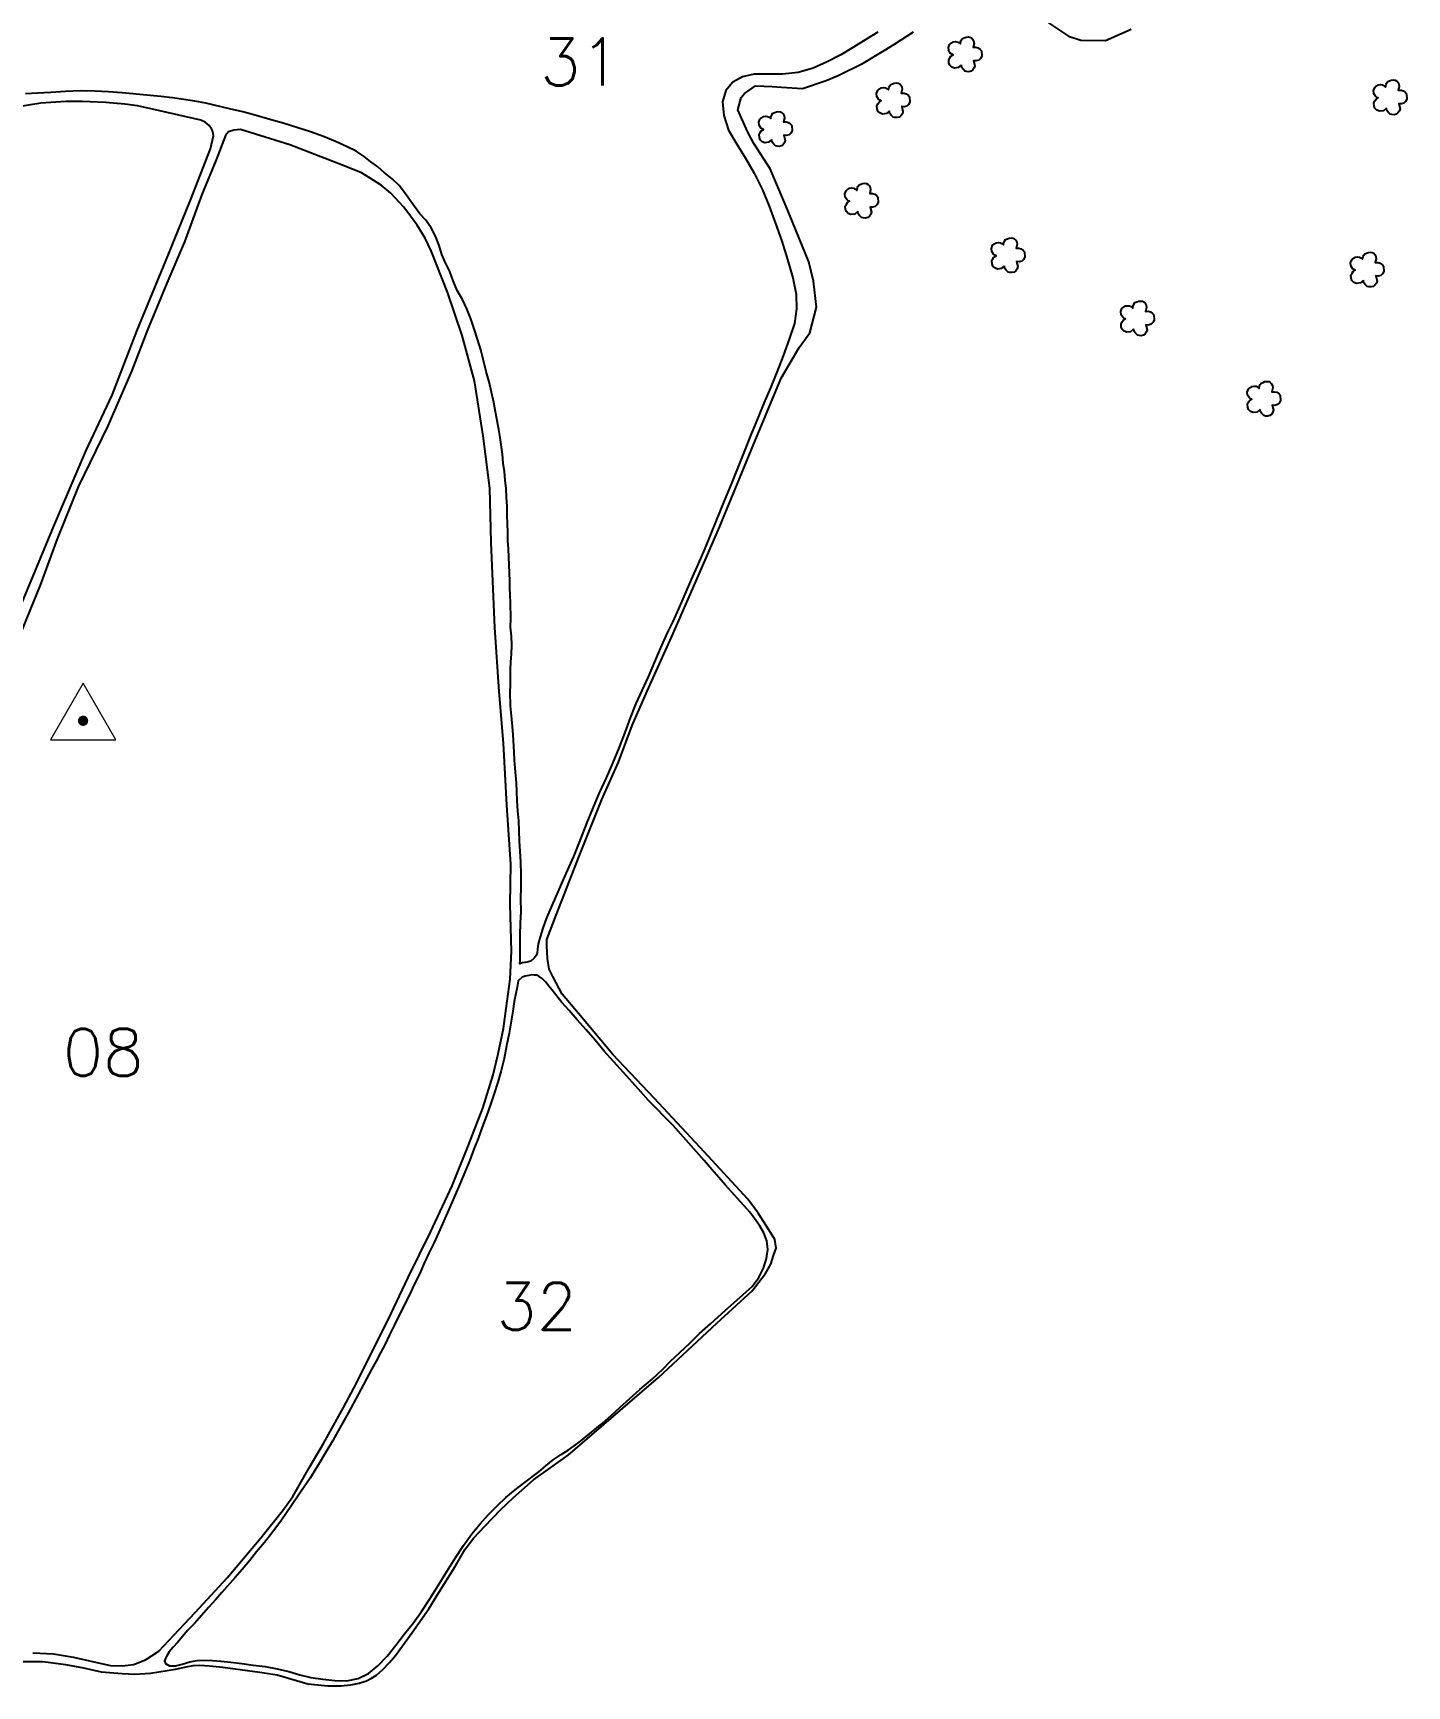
# Model space of a CAD drawing. Extents: x 742777 to 745927, y 7824687 to 7829142.
# Drawn here: x 743588 to 744158, y 7826347 to 7827032 of the extents above; entities that cross this region are included whole.
import ezdxf

# ---------------------------------------------------------------- set-up
doc = ezdxf.new("R2010")
doc.units = 0
doc.header["$MEASUREMENT"] = 0
doc.linetypes.add('CONTINUO', pattern=[0])
for name, color, linetype in [('0114000982', 1, 'Continuous'), ('_SIMBOLO ARVORE', 118, 'Continuous'), ('TEXTO', 7, 'Continuous'), ('TEXTO_NUN_TAL', 7, 'Continuous')]:
    doc.layers.add(name, color=color, linetype=linetype)
for name, color, linetype, lineweight in [('0114000982006', 5, 'Continuous', 25), ('0114000982008', 5, 'Continuous', 25), ('0114000982031', 5, 'Continuous', 25), ('0114000982032', 5, 'Continuous', 25)]:
    doc.layers.add(name, color=color, linetype=linetype, lineweight=lineweight)
doc.styles.add('Simplex', font='simplex.shx')

msp = doc.modelspace()

# ---------------------------------------------------------------- linework, layer by layer
at = {"layer": '0114000982', "linetype": 'Continuous'}
for points in [[(744009.32, 7827036.21), (744017.57, 7827030.69), (744022.79, 7827029.01), (744032.95, 7827028.88), (744043.63, 7827033.6)], [(743584.07, 7826356.83), (743592.19, 7826356.89), (743594.69, 7826356.58), (743601.8, 7826355.61), (743609.3, 7826354.27), (743616.62, 7826352.61), (743625.31, 7826351.85), (743630.56, 7826351.61), (743637.15, 7826352.02), (743647.48, 7826353.68), (743651.92, 7826354.68), (743654.85, 7826355.23), (743657.58, 7826355.27), (743661.59, 7826355.06), (743667.15, 7826354.47), (743682.46, 7826352.47), (743689.54, 7826351.3), (743702.26, 7826347.57), (743710.55, 7826346.71), (743716.04, 7826346.71), (743720.15, 7826347.16), (743723.61, 7826347.81), (743726.59, 7826348.86), (743728.7, 7826349.93), (743730.77, 7826351.21), (743733.43, 7826353.56), (743736.19, 7826356.39), (743738.72, 7826359.35), (743745.6, 7826368.9), (743752.41, 7826378.65), (743756.58, 7826385.38), (743763.39, 7826396.16), (743767.54, 7826403.36), (743771.1, 7826408.08), (743775.66, 7826412.95), (743782.27, 7826419.91), (743787.38, 7826424.74), (743795.91, 7826432.2), (743810.25, 7826442.4), (743847.72, 7826474.61), (743871.81, 7826497.18), (743886.57, 7826510.53), (743892.01, 7826517.64), (743894.21, 7826521.59), (743895.35, 7826525.1), (743896.49, 7826528.18), (743895.84, 7826531.84), (743893.37, 7826535.79), (743889.02, 7826542.73), (743884.74, 7826548.54), (743864.97, 7826569.97), (743845.89, 7826590.36), (743828.81, 7826608.49), (743814.46, 7826625.53), (743807.76, 7826633.48), (743803.86, 7826640.86), (743802.32, 7826643.94), (743801.61, 7826648.33), (743801.33, 7826653.59), (743801.33, 7826656.12), (743805.26, 7826666.31), (743815.09, 7826691.42), (743824.23, 7826714.16), (743831.07, 7826729.68), (743836.77, 7826744.85), (743842.92, 7826759.18), (743853.72, 7826783.06), (743863.29, 7826804.93), (743873.02, 7826827.11), (743886.27, 7826859.38), (743898.5, 7826888.92), (743905.92, 7826901.64), (743910.42, 7826907.67), (743913.23, 7826918.38), (743911.95, 7826929.18), (743910, 7826937.08), (743901.98, 7826956.76), (743899.46, 7826962.75), (743893.91, 7826975.74), (743887.24, 7826986.18), (743884.56, 7826991.12), (743880.51, 7827000.15), (743881.98, 7827005.22), (743883.26, 7827006.96), (743887.93, 7827010.14), (743894.75, 7827009.85), (743898.69, 7827009.61), (743907.35, 7827008.94), (743917.21, 7827012.29), (743922.21, 7827014.39), (743932.55, 7827019.47), (743941.27, 7827024.73), (743945.44, 7827027.33), (743953.41, 7827032.45)]]:
    msp.add_lwpolyline(points, dxfattribs=at)
at = {"layer": '0114000982006', "linetype": 'ByBlock'}
msp.add_lwpolyline([(743583.97, 7826795.83), (743597.01, 7826827.58), (743610.35, 7826858.58), (743621.16, 7826881.88), (743631.47, 7826908.44), (743643.51, 7826937.58), (743653.64, 7826962.65), (743661.92, 7826984.03), (743663.15, 7826989.36), (743662.97, 7826991.15), (743662.41, 7826992.32), (743661.42, 7826993.68), (743659.82, 7826994.97), (743658.03, 7826995.9), (743637.91, 7827000.4), (743631.74, 7827001.82), (743626.49, 7827002.5), (743618.53, 7827003.18), (743608.71, 7827003.55), (743601.98, 7827003.55), (743591.58, 7827002.94), (743580.53, 7827001.15)], dxfattribs=at)
at = {"layer": '0114000982008', "linetype": 'ByBlock'}
msp.add_lwpolyline([(743588.28, 7826360.48), (743596.91, 7826360.04), (743605.17, 7826358.6), (743613.67, 7826356.76), (743620.5, 7826355.17), (743625.55, 7826354.99), (743630.08, 7826355.65), (743635.06, 7826357.57), (743640.5, 7826361.18), (743646.84, 7826367.74), (743655.66, 7826377.15), (743668.87, 7826391.47), (743682.78, 7826408.12), (743691.79, 7826419.33), (743696.06, 7826425.3), (743702.92, 7826437.11), (743708.79, 7826447.26), (743717.09, 7826462.13), (743722.48, 7826472.29), (743727.35, 7826481.98), (743735.58, 7826498.44), (743743.92, 7826516.11), (743753.21, 7826534.82), (743762.18, 7826554.04), (743768.93, 7826570.94), (743774.84, 7826586.25), (743779.19, 7826600.13), (743781.15, 7826608.74), (743783.44, 7826619.28), (743784.59, 7826627.54), (743786.21, 7826639.67), (743786.68, 7826651.3), (743786.21, 7826670.65), (743786.45, 7826687.36), (743784.85, 7826711.9), (743783.43, 7826737.58), (743781.66, 7826759.04), (743779.89, 7826785.59), (743778.29, 7826820.76), (743777.7, 7826843.35), (743774.99, 7826865), (743771.44, 7826887.82), (743766.35, 7826906.58), (743760.15, 7826924.59), (743753.46, 7826941.64), (743750.98, 7826946.9), (743747.67, 7826952.27), (743742.17, 7826959.77), (743736.67, 7826965.54), (743732.65, 7826968.85), (743728.22, 7826971.8), (743724.62, 7826974.04), (743718.12, 7826976.7), (743694.81, 7826985.69), (743674.47, 7826992.01), (743671.58, 7826991.78), (743669.45, 7826991.07), (743668.15, 7826989.47), (743664.31, 7826979.43), (743658.44, 7826965.06), (743651.17, 7826945.39), (743643.84, 7826928.29), (743635.79, 7826908.96), (743629.41, 7826892.05), (743619.35, 7826869.16), (743607.12, 7826843.79), (743598.48, 7826822.33), (743591.39, 7826803.12), (743582.75, 7826782.01)], dxfattribs=at)
at = {"layer": '0114000982031', "elevation": 711.79}
msp.add_lwpolyline([(743938.54, 7827032.31), (743933.56, 7827029.26), (743928.51, 7827026.09), (743923.22, 7827022.9), (743917.61, 7827019.98), (743911.8, 7827017.48), (743905.56, 7827015.65), (743899.08, 7827014.91), (743887.3, 7827014.88), (743882.43, 7827013.84), (743878.48, 7827011.64), (743875.62, 7827008.21), (743874.15, 7827003.48), (743874.72, 7826997.78), (743876.76, 7826991.65), (743880.15, 7826985.86), (743883.71, 7826980.04), (743887.3, 7826973.88), (743890.61, 7826967.2), (743893.54, 7826960.2), (743896.16, 7826953.01), (743898.76, 7826945.67), (743901.11, 7826938.08), (743903.42, 7826930.46), (743904.79, 7826923.71), (743904.94, 7826917.71), (743904.02, 7826911.57), (743901.91, 7826905.04), (743899.31, 7826898.2), (743896.69, 7826891.45), (743894.12, 7826884.95), (743891.39, 7826878.6), (743888.68, 7826872), (743885.95, 7826865.43), (743883.26, 7826858.73), (743880.63, 7826851.91), (743877.83, 7826844.97), (743874.87, 7826838.04), (743869.56, 7826824.75), (743866.9, 7826818.34), (743864.12, 7826811.86), (743861.28, 7826805.48), (743856.03, 7826793.24), (743853.63, 7826788.05), (743851.38, 7826783.59), (743849.44, 7826779.3), (743847.56, 7826774.85), (743843.33, 7826765.11), (743838.34, 7826754.08), (743835.98, 7826748.08), (743833.78, 7826742.05), (743831.38, 7826735.9), (743828.72, 7826729.53), (743825.92, 7826723.18), (743823.1, 7826717.05), (743820.56, 7826710.99), (743818, 7826704.75), (743815.33, 7826697.88), (743812.45, 7826690.64), (743809.33, 7826683.52), (743803.57, 7826670.52), (743801.32, 7826665.14), (743799.74, 7826660.81), (743798.63, 7826657.32), (743797.86, 7826654.32), (743797.47, 7826651.99), (743797.33, 7826650.68), (743797.31, 7826650.3), (743796.97, 7826649.61), (743796.12, 7826648.38), (743794.74, 7826647.26), (743793.24, 7826646.76), (743792.61, 7826646.67), (743792.34, 7826646.66), (743791.16, 7826646.49), (743790.23, 7826646.15), (743790.31, 7826647.49), (743790.38, 7826650.31), (743790.34, 7826652.24), (743790.32, 7826658.19), (743790.53, 7826662.87), (743790.7, 7826667.91), (743790.64, 7826672.9), (743790.7, 7826678.08), (743790.7, 7826683.32), (743790.61, 7826688.25), (743790.3, 7826692.74), (743790.07, 7826697.01), (743789.96, 7826701.22), (743789.74, 7826705.44), (743789.38, 7826709.54), (743789.11, 7826713.68), (743788.98, 7826717.54), (743788.79, 7826720.98), (743788.54, 7826724.12), (743788.33, 7826727.26), (743788.04, 7826730.51), (743787.8, 7826733.85), (743787.44, 7826741.06), (743787.21, 7826744.44), (743786.89, 7826747.49), (743786.56, 7826750.26), (743786.31, 7826753.04), (743786.15, 7826758.53), (743786.29, 7826761.75), (743786.32, 7826765.14), (743786.31, 7826768.18), (743786.47, 7826771.24), (743786.68, 7826774.54), (743786.83, 7826778.19), (743786.68, 7826781.98), (743786.38, 7826785.71), (743786.44, 7826789.29), (743786.36, 7826795.85), (743786.17, 7826798.89), (743786.08, 7826801.84), (743786.04, 7826804.89), (743785.86, 7826808.1), (743785.83, 7826811.44), (743785.67, 7826814.75), (743785.44, 7826818.13), (743785.27, 7826821.55), (743785.19, 7826824.99), (743785.13, 7826828.49), (743785, 7826832.1), (743784.92, 7826835.77), (743784.66, 7826839.45), (743784.48, 7826843.14), (743784.07, 7826846.67), (743783.79, 7826850.18), (743783.33, 7826853.72), (743782.95, 7826857.33), (743782.02, 7826864.28), (743781.46, 7826867.67), (743780.13, 7826874.97), (743779.37, 7826878.85), (743777.5, 7826887.33), (743776.3, 7826891.71), (743775.2, 7826896.16), (743774.03, 7826900.58), (743772.62, 7826905), (743771.29, 7826909.31), (743769.86, 7826913.49), (743768.26, 7826917.59), (743766.37, 7826921.49), (743764.26, 7826925.25), (743762.53, 7826929.19), (743761.13, 7826933.09), (743759.38, 7826936.68), (743757.87, 7826940.12), (743756.71, 7826943.88), (743755.26, 7826947.72), (743753.48, 7826951.29), (743751.22, 7826954.34), (743748.8, 7826957.09), (743746.57, 7826960.01), (743744.45, 7826962.97), (743742.37, 7826965.82), (743740.16, 7826968.8), (743737.26, 7826971.51), (743734.15, 7826974.06), (743731.31, 7826976.54), (743728.45, 7826978.59), (743725.63, 7826980.82), (743722.33, 7826982.99), (743718.31, 7826984.95), (743713.82, 7826987.04), (743708.8, 7826989.1), (743703.43, 7826991.08), (743697.82, 7826992.84), (743692.16, 7826994.57), (743686.56, 7826996.18), (743680.97, 7826997.84), (743675.38, 7826999.33), (743669.9, 7827000.62), (743660, 7827002.88), (743655.49, 7827003.76), (743650.92, 7827004.49), (743646.24, 7827005.15), (743641.33, 7827005.74), (743625.41, 7827007.17), (743619.73, 7827007.63), (743613.87, 7827007.89), (743607.88, 7827007.97), (743601.8, 7827007.75), (743595.85, 7827007.33), (743590.29, 7827007.09), (743585.22, 7827006.77)], dxfattribs=at)
at = {"layer": '0114000982032', "elevation": 711.92}
msp.add_lwpolyline([(743791.11, 7826640.49), (743789.56, 7826639.01), (743789.4, 7826638.02), (743789.07, 7826636.43), (743787.88, 7826630.45), (743787.26, 7826626.53), (743785.73, 7826617.3), (743784.72, 7826612.06), (743783.65, 7826606.82), (743782.52, 7826601.82), (743781.03, 7826597.01), (743779.54, 7826592.31), (743778, 7826587.71), (743776.44, 7826583.11), (743774.62, 7826578.41), (743772.95, 7826573.69), (743771.19, 7826569.26), (743769.43, 7826564.63), (743767.37, 7826559.72), (743765.14, 7826554.51), (743762.97, 7826549.29), (743760.77, 7826544.18), (743756.44, 7826534.59), (743754.49, 7826530.21), (743752.54, 7826526.13), (743750.57, 7826521.93), (743748.54, 7826517.48), (743746.42, 7826513.16), (743744.47, 7826508.9), (743742.22, 7826504.64), (743738.06, 7826496.2), (743736.21, 7826492.22), (743734.38, 7826488.4), (743732.5, 7826484.82), (743730.63, 7826481.41), (743728.8, 7826478.11), (743723.12, 7826467.5), (743719.14, 7826460.13), (743714.86, 7826452.41), (743712.48, 7826448.25), (743709.77, 7826443.64), (743706.74, 7826438.56), (743703.23, 7826432.91), (743699.33, 7826427.05), (743695.3, 7826421.07), (743691.39, 7826415.49), (743687.79, 7826410.54), (743684.35, 7826406.22), (743681.1, 7826402.29), (743678.08, 7826398.53), (743675.15, 7826394.97), (743672.18, 7826391.64), (743666.73, 7826385.41), (743663.99, 7826382.43), (743661.15, 7826379.29), (743658.28, 7826375.95), (743655.35, 7826372.65), (743652.62, 7826369.84), (743648.25, 7826364.74), (743646.54, 7826362.79), (743644.89, 7826360.79), (743643.81, 7826359.21), (743643.15, 7826357.86), (743642.87, 7826357.12), (743643.36, 7826356.07), (743645.04, 7826355.04), (743647.43, 7826355), (743650.24, 7826355.76), (743653.34, 7826356.75), (743656.42, 7826357.3), (743659.53, 7826357.38), (743662.85, 7826357.23), (743666.26, 7826356.96), (743670.35, 7826356.59), (743674.9, 7826355.98), (743679.64, 7826355.39), (743684.57, 7826354.81), (743689.54, 7826353.84), (743694.43, 7826352.64), (743699, 7826351.31), (743703.62, 7826350.24), (743708.49, 7826349.46), (743713.51, 7826348.97), (743718.46, 7826348.84), (743723.13, 7826349.78), (743727.49, 7826351.91), (743731.33, 7826354.99), (743735.16, 7826359), (743738.81, 7826363.66), (743742.38, 7826368.26), (743745.93, 7826372.74), (743749.4, 7826377.59), (743752.89, 7826382.82), (743756.4, 7826388.39), (743759.91, 7826394.15), (743763.4, 7826399.74), (743766.8, 7826405), (743770.24, 7826409.72), (743773.69, 7826413.93), (743777.15, 7826417.79), (743780.74, 7826421.38), (743784.35, 7826424.82), (743788.2, 7826427.96), (743791.79, 7826430.8), (743798.1, 7826435.51), (743800.93, 7826437.99), (743804.08, 7826440.46), (743807.34, 7826442.66), (743810.23, 7826444.5), (743812.71, 7826446.21), (743815.32, 7826448.23), (743821.39, 7826453.14), (743824.36, 7826455.45), (743827.02, 7826457.9), (743829.55, 7826460.2), (743831.99, 7826462.38), (743834.47, 7826464.63), (743837.17, 7826467.11), (743839.96, 7826469.56), (743842.63, 7826471.78), (743845.05, 7826473.94), (743847.26, 7826475.94), (743849.55, 7826478.2), (743852.65, 7826481.34), (743860.54, 7826488.72), (743864.74, 7826492.76), (743869.25, 7826496.83), (743873.93, 7826501.14), (743882.81, 7826508.93), (743886.52, 7826512.34), (743889.24, 7826516.03), (743891.24, 7826519.95), (743892.42, 7826523.95), (743892.97, 7826527.66), (743892.52, 7826531.24), (743891.28, 7826534.61), (743889.57, 7826537.64), (743887.54, 7826540.5), (743885.52, 7826543.15), (743883.11, 7826545.91), (743880.47, 7826548.85), (743877.92, 7826551.54), (743875.41, 7826554.37), (743872.73, 7826557.51), (743869.79, 7826560.87), (743866.6, 7826564.58), (743863.42, 7826568.2), (743853.69, 7826579.01), (743850.23, 7826582.63), (743846.88, 7826586.09), (743843.57, 7826589.48), (743840.31, 7826592.96), (743836.85, 7826596.85), (743833.16, 7826601.07), (743825.17, 7826609.92), (743821.42, 7826614.39), (743817.69, 7826618.72), (743813.95, 7826622.88), (743810.58, 7826626.7), (743807.6, 7826630.11), (743805.08, 7826633.23), (743802.93, 7826636), (743802.11, 7826636.92), (743800.93, 7826638.48), (743799.4, 7826640.04), (743798.23, 7826640.85), (743797.19, 7826641.4), (743796.11, 7826641.4), (743795.11, 7826641.52), (743793.93, 7826641.21), (743792.44, 7826640.96)], close=True, dxfattribs=at)
at = {"layer": '_SIMBOLO ARVORE', "linetype": 'CONTINUO'}
for points in [[(743973.17, 7827018.68, 0), (743971.92, 7827017.63, 0), (743970.34, 7827017.45, 0), (743969.21, 7827017.89, 0), (743968.41, 7827018.67, 0), (743968.08, 7827019.58, 0), (743967.99, 7827020.91, 0), (743968.42, 7827021.75, 0), (743968.88, 7827022.37, 0), (743969.79, 7827022.99, 0), (743969.21, 7827023.17, 0), (743968.64, 7827023.64, 0), (743967.96, 7827024.7, 0), (743967.84, 7827025.97, 0), (743968.33, 7827027.28, 0), (743968.84, 7827027.75, 0), (743969.77, 7827028.32, 0), (743970.74, 7827028.45, 0), (743971.52, 7827028.34, 0), (743972.14, 7827028.05, 0), (743972.82, 7827027.45, 0), (743973.02, 7827028.6, 0), (743973.19, 7827029.06, 0), (743973.7, 7827029.7, 0), (743974.45, 7827029.98, 0), (743975.18, 7827030.31, 0), (743976.01, 7827030.38, 0), (743976.79, 7827030.27, 0), (743977.43, 7827029.93, 0), (743977.9, 7827029.43, 0), (743978.31, 7827028.61, 0), (743978.47, 7827027.7, 0), (743978.1, 7827026.09, 0), (743979.23, 7827026.11, 0), (743980.16, 7827025.88, 0), (743981.05, 7827025.18, 0), (743981.54, 7827024.62, 0), (743981.67, 7827022.4, 0), (743981.12, 7827021.4, 0), (743980.4, 7827020.74, 0), (743979.26, 7827020.44, 0), (743978.26, 7827020.52, 0), (743978.79, 7827018.45, 0), (743978.55, 7827017.56, 0), (743977.95, 7827016.72, 0), (743977.29, 7827016.19, 0), (743976.35, 7827015.96, 0), (743975.42, 7827016.02, 0), (743974.72, 7827016.21, 0), (743973.92, 7827017, 0), (743973.37, 7827017.71, 0), (743973.21, 7827018.78, 0)], [(743943.39, 7826999.63, 0), (743942.15, 7826998.59, 0), (743940.57, 7826998.41, 0), (743939.44, 7826998.84, 0), (743938.64, 7826999.63, 0), (743938.31, 7827000.53, 0), (743938.22, 7827001.86, 0), (743938.65, 7827002.7, 0), (743939.1, 7827003.32, 0), (743940.02, 7827003.94, 0), (743939.44, 7827004.13, 0), (743938.86, 7827004.6, 0), (743938.19, 7827005.66, 0), (743938.07, 7827006.92, 0), (743938.55, 7827008.24, 0), (743939.06, 7827008.71, 0), (743939.99, 7827009.28, 0), (743940.97, 7827009.41, 0), (743941.75, 7827009.3, 0), (743942.37, 7827009.01, 0), (743943.05, 7827008.41, 0), (743943.25, 7827009.56, 0), (743943.42, 7827010.02, 0), (743943.93, 7827010.66, 0), (743944.68, 7827010.94, 0), (743945.41, 7827011.26, 0), (743946.24, 7827011.34, 0), (743947.02, 7827011.23, 0), (743947.65, 7827010.89, 0), (743948.13, 7827010.38, 0), (743948.54, 7827009.57, 0), (743948.7, 7827008.66, 0), (743948.32, 7827007.05, 0), (743949.46, 7827007.06, 0), (743950.39, 7827006.84, 0), (743951.27, 7827006.14, 0), (743951.76, 7827005.58, 0), (743951.9, 7827003.36, 0), (743951.35, 7827002.36, 0), (743950.63, 7827001.7, 0), (743949.49, 7827001.39, 0), (743948.49, 7827001.48, 0), (743949.02, 7826999.4, 0), (743948.78, 7826998.52, 0), (743948.18, 7826997.67, 0), (743947.51, 7826997.15, 0), (743946.58, 7826996.92, 0), (743945.64, 7826996.97, 0), (743944.95, 7826997.17, 0), (743944.14, 7826997.96, 0), (743943.6, 7826998.67, 0), (743943.43, 7826999.74, 0)], [(744149.42, 7827000.83, 0), (744148.17, 7826999.78, 0), (744146.59, 7826999.6, 0), (744145.46, 7827000.03, 0), (744144.66, 7827000.82, 0), (744144.33, 7827001.72, 0), (744144.24, 7827003.05, 0), (744144.67, 7827003.89, 0), (744145.13, 7827004.51, 0), (744146.04, 7827005.13, 0), (744145.46, 7827005.32, 0), (744144.89, 7827005.79, 0), (744144.22, 7827006.85, 0), (744144.09, 7827008.11, 0), (744144.58, 7827009.43, 0), (744145.09, 7827009.9, 0), (744146.02, 7827010.47, 0), (744147, 7827010.6, 0), (744147.78, 7827010.49, 0), (744148.39, 7827010.2, 0), (744149.07, 7827009.6, 0), (744149.27, 7827010.75, 0), (744149.45, 7827011.21, 0), (744149.95, 7827011.85, 0), (744150.7, 7827012.13, 0), (744151.44, 7827012.45, 0), (744152.26, 7827012.53, 0), (744153.04, 7827012.42, 0), (744153.68, 7827012.08, 0), (744154.15, 7827011.57, 0), (744154.56, 7827010.76, 0), (744154.72, 7827009.85, 0), (744154.35, 7827008.24, 0), (744155.48, 7827008.25, 0), (744156.42, 7827008.03, 0), (744157.3, 7827007.33, 0), (744157.79, 7827006.77, 0), (744157.92, 7827004.55, 0), (744157.38, 7827003.55, 0), (744156.65, 7827002.89, 0), (744155.51, 7827002.58, 0), (744154.51, 7827002.67, 0), (744155.05, 7827000.59, 0), (744154.8, 7826999.71, 0), (744154.2, 7826998.86, 0), (744153.54, 7826998.34, 0), (744152.6, 7826998.11, 0), (744151.67, 7826998.16, 0), (744150.97, 7826998.36, 0), (744150.17, 7826999.15, 0), (744149.63, 7826999.86, 0), (744149.46, 7827000.93, 0)], [(743894.57, 7826987.73, 0), (743893.32, 7826986.69, 0), (743891.74, 7826986.5, 0), (743890.61, 7826986.94, 0), (743889.81, 7826987.73, 0), (743889.48, 7826988.63, 0), (743889.39, 7826989.96, 0), (743889.82, 7826990.8, 0), (743890.28, 7826991.42, 0), (743891.19, 7826992.04, 0), (743890.61, 7826992.23, 0), (743890.04, 7826992.7, 0), (743889.36, 7826993.76, 0), (743889.24, 7826995.02, 0), (743889.73, 7826996.34, 0), (743890.24, 7826996.81, 0), (743891.17, 7826997.37, 0), (743892.14, 7826997.51, 0), (743892.92, 7826997.39, 0), (743893.54, 7826997.11, 0), (743894.22, 7826996.5, 0), (743894.42, 7826997.66, 0), (743894.59, 7826998.12, 0), (743895.1, 7826998.76, 0), (743895.85, 7826999.04, 0), (743896.59, 7826999.36, 0), (743897.41, 7826999.44, 0), (743898.19, 7826999.33, 0), (743898.83, 7826998.99, 0), (743899.3, 7826998.48, 0), (743899.71, 7826997.67, 0), (743899.87, 7826996.76, 0), (743899.5, 7826995.14, 0), (743900.63, 7826995.16, 0), (743901.57, 7826994.94, 0), (743902.45, 7826994.24, 0), (743902.94, 7826993.68, 0), (743903.07, 7826991.45, 0), (743902.52, 7826990.46, 0), (743901.8, 7826989.8, 0), (743900.66, 7826989.49, 0), (743899.66, 7826989.58, 0), (743900.19, 7826987.5, 0), (743899.95, 7826986.62, 0), (743899.35, 7826985.77, 0), (743898.69, 7826985.25, 0), (743897.75, 7826985.01, 0), (743896.82, 7826985.07, 0), (743896.12, 7826985.27, 0), (743895.32, 7826986.06, 0), (743894.77, 7826986.76, 0), (743894.61, 7826987.84, 0)], [(743930.3, 7826957.98, 0), (743929.05, 7826956.93, 0), (743927.47, 7826956.75, 0), (743926.34, 7826957.19, 0), (743925.54, 7826957.97, 0), (743925.21, 7826958.88, 0), (743925.12, 7826960.21, 0), (743925.55, 7826961.05, 0), (743926, 7826961.67, 0), (743926.92, 7826962.29, 0), (743926.34, 7826962.47, 0), (743925.76, 7826962.94, 0), (743925.09, 7826964, 0), (743924.97, 7826965.27, 0), (743925.45, 7826966.58, 0), (743925.96, 7826967.05, 0), (743926.89, 7826967.62, 0), (743927.87, 7826967.75, 0), (743928.65, 7826967.64, 0), (743929.27, 7826967.35, 0), (743929.95, 7826966.75, 0), (743930.15, 7826967.9, 0), (743930.32, 7826968.37, 0), (743930.83, 7826969, 0), (743931.58, 7826969.28, 0), (743932.31, 7826969.61, 0), (743933.14, 7826969.68, 0), (743933.92, 7826969.57, 0), (743934.55, 7826969.24, 0), (743935.03, 7826968.73, 0), (743935.44, 7826967.91, 0), (743935.6, 7826967.01, 0), (743935.22, 7826965.39, 0), (743936.36, 7826965.41, 0), (743937.29, 7826965.18, 0), (743938.17, 7826964.48, 0), (743938.66, 7826963.92, 0), (743938.8, 7826961.7, 0), (743938.25, 7826960.7, 0), (743937.53, 7826960.04, 0), (743936.39, 7826959.74, 0), (743935.39, 7826959.82, 0), (743935.92, 7826957.75, 0), (743935.68, 7826956.86, 0), (743935.08, 7826956.02, 0), (743934.42, 7826955.49, 0), (743933.48, 7826955.26, 0), (743932.54, 7826955.32, 0), (743931.85, 7826955.51, 0), (743931.05, 7826956.3, 0), (743930.5, 7826957.01, 0), (743930.33, 7826958.09, 0)], [(743991.03, 7826935.37, 0), (743989.78, 7826934.32, 0), (743988.2, 7826934.14, 0), (743987.07, 7826934.58, 0), (743986.27, 7826935.36, 0), (743985.94, 7826936.26, 0), (743985.85, 7826937.59, 0), (743986.28, 7826938.43, 0), (743986.74, 7826939.06, 0), (743987.65, 7826939.67, 0), (743987.07, 7826939.86, 0), (743986.5, 7826940.33, 0), (743985.83, 7826941.39, 0), (743985.7, 7826942.65, 0), (743986.19, 7826943.97, 0), (743986.7, 7826944.44, 0), (743987.63, 7826945.01, 0), (743988.61, 7826945.14, 0), (743989.39, 7826945.03, 0), (743990, 7826944.74, 0), (743990.68, 7826944.14, 0), (743990.88, 7826945.29, 0), (743991.06, 7826945.75, 0), (743991.56, 7826946.39, 0), (743992.31, 7826946.67, 0), (743993.05, 7826946.99, 0), (743993.87, 7826947.07, 0), (743994.65, 7826946.96, 0), (743995.29, 7826946.62, 0), (743995.76, 7826946.11, 0), (743996.17, 7826945.3, 0), (743996.34, 7826944.39, 0), (743995.96, 7826942.78, 0), (743997.09, 7826942.79, 0), (743998.03, 7826942.57, 0), (743998.91, 7826941.87, 0), (743999.4, 7826941.31, 0), (743999.53, 7826939.09, 0), (743998.99, 7826938.09, 0), (743998.26, 7826937.43, 0), (743997.12, 7826937.12, 0), (743996.12, 7826937.21, 0), (743996.66, 7826935.13, 0), (743996.41, 7826934.25, 0), (743995.81, 7826933.4, 0), (743995.15, 7826932.88, 0), (743994.21, 7826932.65, 0), (743993.28, 7826932.7, 0), (743992.58, 7826932.9, 0), (743991.78, 7826933.69, 0), (743991.24, 7826934.4, 0), (743991.07, 7826935.47, 0)], [(744139.89, 7826929.41, 0), (744138.65, 7826928.37, 0), (744137.06, 7826928.19, 0), (744135.94, 7826928.62, 0), (744135.14, 7826929.41, 0), (744134.8, 7826930.31, 0), (744134.72, 7826931.64, 0), (744135.15, 7826932.48, 0), (744135.6, 7826933.1, 0), (744136.51, 7826933.72, 0), (744135.93, 7826933.91, 0), (744135.36, 7826934.38, 0), (744134.69, 7826935.44, 0), (744134.57, 7826936.7, 0), (744135.05, 7826938.02, 0), (744135.56, 7826938.49, 0), (744136.49, 7826939.06, 0), (744137.47, 7826939.19, 0), (744138.25, 7826939.08, 0), (744138.87, 7826938.79, 0), (744139.54, 7826938.19, 0), (744139.75, 7826939.34, 0), (744139.92, 7826939.8, 0), (744140.42, 7826940.44, 0), (744141.18, 7826940.72, 0), (744141.91, 7826941.04, 0), (744142.74, 7826941.12, 0), (744143.52, 7826941.01, 0), (744144.15, 7826940.67, 0), (744144.62, 7826940.16, 0), (744145.04, 7826939.35, 0), (744145.2, 7826938.44, 0), (744144.82, 7826936.83, 0), (744145.95, 7826936.84, 0), (744146.89, 7826936.62, 0), (744147.77, 7826935.92, 0), (744148.26, 7826935.36, 0), (744148.39, 7826933.14, 0), (744147.85, 7826932.14, 0), (744147.13, 7826931.48, 0), (744145.98, 7826931.17, 0), (744144.98, 7826931.26, 0), (744145.52, 7826929.18, 0), (744145.27, 7826928.3, 0), (744144.67, 7826927.45, 0), (744144.01, 7826926.93, 0), (744143.07, 7826926.7, 0), (744142.14, 7826926.75, 0), (744141.44, 7826926.95, 0), (744140.64, 7826927.74, 0), (744140.1, 7826928.45, 0), (744139.93, 7826929.52, 0)], [(744044.62, 7826909.18, 0), (744043.38, 7826908.14, 0), (744041.79, 7826907.95, 0), (744040.66, 7826908.39, 0), (744039.86, 7826909.18, 0), (744039.53, 7826910.08, 0), (744039.44, 7826911.41, 0), (744039.88, 7826912.25, 0), (744040.33, 7826912.87, 0), (744041.24, 7826913.49, 0), (744040.66, 7826913.67, 0), (744040.09, 7826914.15, 0), (744039.42, 7826915.21, 0), (744039.3, 7826916.47, 0), (744039.78, 7826917.78, 0), (744040.29, 7826918.25, 0), (744041.22, 7826918.82, 0), (744042.2, 7826918.95, 0), (744042.98, 7826918.84, 0), (744043.59, 7826918.56, 0), (744044.27, 7826917.95, 0), (744044.47, 7826919.11, 0), (744044.65, 7826919.57, 0), (744045.15, 7826920.21, 0), (744045.9, 7826920.48, 0), (744046.64, 7826920.81, 0), (744047.46, 7826920.89, 0), (744048.25, 7826920.77, 0), (744048.88, 7826920.44, 0), (744049.35, 7826919.93, 0), (744049.76, 7826919.11, 0), (744049.93, 7826918.21, 0), (744049.55, 7826916.59, 0), (744050.68, 7826916.61, 0), (744051.62, 7826916.39, 0), (744052.5, 7826915.69, 0), (744052.99, 7826915.13, 0), (744053.12, 7826912.9, 0), (744052.58, 7826911.91, 0), (744051.85, 7826911.24, 0), (744050.71, 7826910.94, 0), (744049.71, 7826911.03, 0), (744050.25, 7826908.95, 0), (744050, 7826908.07, 0), (744049.4, 7826907.22, 0), (744048.74, 7826906.69, 0), (744047.8, 7826906.46, 0), (744046.87, 7826906.52, 0), (744046.17, 7826906.72, 0), (744045.37, 7826907.5, 0), (744044.83, 7826908.21, 0), (744044.66, 7826909.29, 0)], [(744097.02, 7826875.86, 0), (744095.77, 7826874.81, 0), (744094.19, 7826874.63, 0), (744093.06, 7826875.07, 0), (744092.26, 7826875.85, 0), (744091.93, 7826876.75, 0), (744091.84, 7826878.08, 0), (744092.27, 7826878.93, 0), (744092.73, 7826879.55, 0), (744093.64, 7826880.16, 0), (744093.06, 7826880.35, 0), (744092.49, 7826880.82, 0), (744091.82, 7826881.88, 0), (744091.69, 7826883.14, 0), (744092.18, 7826884.46, 0), (744092.69, 7826884.93, 0), (744093.62, 7826885.5, 0), (744094.6, 7826885.63, 0), (744095.38, 7826885.52, 0), (744095.99, 7826885.23, 0), (744096.67, 7826884.63, 0), (744096.87, 7826885.78, 0), (744097.05, 7826886.24, 0), (744097.55, 7826886.88, 0), (744098.3, 7826887.16, 0), (744099.04, 7826887.48, 0), (744099.86, 7826887.56, 0), (744100.64, 7826887.45, 0), (744101.28, 7826887.11, 0), (744101.75, 7826886.6, 0), (744102.16, 7826885.79, 0), (744102.33, 7826884.88, 0), (744101.95, 7826883.27, 0), (744103.08, 7826883.29, 0), (744104.02, 7826883.06, 0), (744104.9, 7826882.36, 0), (744105.39, 7826881.8, 0), (744105.52, 7826879.58, 0), (744104.98, 7826878.58, 0), (744104.25, 7826877.92, 0), (744103.11, 7826877.61, 0), (744102.11, 7826877.7, 0), (744102.65, 7826875.63, 0), (744102.4, 7826874.74, 0), (744101.8, 7826873.9, 0), (744101.14, 7826873.37, 0), (744100.2, 7826873.14, 0), (744099.27, 7826873.19, 0), (744098.57, 7826873.39, 0), (744097.77, 7826874.18, 0), (744097.23, 7826874.89, 0), (744097.06, 7826875.96, 0)]]:
    msp.add_polyline3d(points, dxfattribs=at)
at = {"layer": 'TEXTO', "color": 7, "lineweight": 9, "flags": 128}
msp.add_lwpolyline([(743595.59, 7826739.02), (743622.72, 7826739.02), (743609.15, 7826762.51)], close=True, dxfattribs=at)
at = {"layer": 'TEXTO', "color": 7, "lineweight": 9, "const_width": 2.12, "flags": 128}
msp.add_lwpolyline([(743608.09, 7826746.85, -1), (743610.21, 7826746.85, -1)], format="xyb", close=True, dxfattribs=at)

# ---------------------------------------------------------------- texts
at = {"layer": 'TEXTO_NUN_TAL', "linetype": 'Continuous', "style": 'Simplex'}
for s, p in [('31', (743798.6, 7827010.26)), ('08', (743600.76, 7826599.64)), ('32', (743780.45, 7826494.4))]:
    msp.add_text(s, height=19.5, dxfattribs=at).set_placement(p)

doc.saveas('drawing.dxf')
